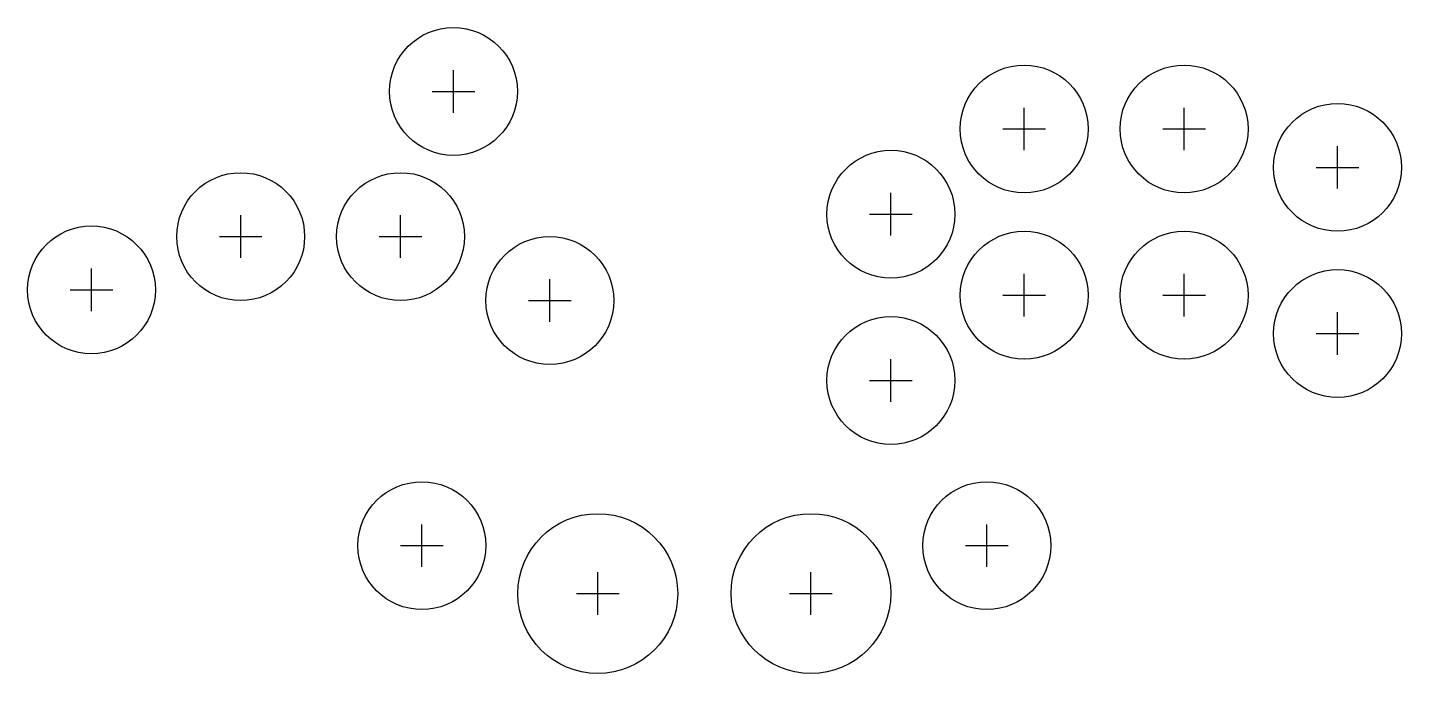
# Model space of a CAD drawing. Header units: millimetres. Extents: x -129 to 129, y -62 to 59.
import ezdxf

# ---------------------------------------------------------------- set-up
doc = ezdxf.new("R2010")
doc.units = ezdxf.units.MM
for name, color, linetype in [('BUTTONS_24', 1, 'Continuous'), ('BUTTONS_30', 5, 'Continuous'), ('REFERENCE', 8, 'Continuous')]:
    doc.layers.add(name, color=color, linetype=linetype)

msp = doc.modelspace()

# ---------------------------------------------------------------- linework, layer by layer
at = {"layer": 'BUTTONS_24'}
for centre in [(-48.981, 47.126), (58.1, 40.074), (88.1, 40.074), (116.9, 32.874), (33.1, 24.074), (-88.9, 19.874), (-58.9, 19.874), (-116.9, 9.874), (58.1, 8.874), (88.1, 8.874), (-30.9, 7.874), (116.9, 1.674), (33.1, -7.126), (-54.9, -38.126), (51.1, -38.126)]:
    msp.add_circle(centre, 12, dxfattribs=at)
at = {"layer": 'BUTTONS_30'}
for centre in [(-21.9, -47.126), (18.1, -47.126)]:
    msp.add_circle(centre, 15, dxfattribs=at)
at = {"layer": 'REFERENCE'}
for p, q in [((-48.981, 43.126), (-48.981, 51.126)), ((-52.981, 47.126), (-44.981, 47.126)), ((58.1, 36.074), (58.1, 44.074)), ((88.1, 36.074), (88.1, 44.074)), ((54.1, 40.074), (62.1, 40.074)), ((84.1, 40.074), (92.1, 40.074)), ((116.9, 28.874), (116.9, 36.874)), ((112.9, 32.874), (120.9, 32.874)), ((33.1, 20.074), (33.1, 28.074)), ((-88.9, 15.874), (-88.9, 23.874)), ((-58.9, 15.874), (-58.9, 23.874)), ((29.1, 24.074), (37.1, 24.074)), ((-92.9, 19.874), (-84.9, 19.874)), ((-62.9, 19.874), (-54.9, 19.874)), ((-116.9, 5.874), (-116.9, 13.874)), ((-30.9, 3.874), (-30.9, 11.874)), ((58.1, 4.874), (58.1, 12.874)), ((88.1, 4.874), (88.1, 12.874)), ((-120.9, 9.874), (-112.9, 9.874)), ((-34.9, 7.874), (-26.9, 7.874)), ((54.1, 8.874), (62.1, 8.874)), ((84.1, 8.874), (92.1, 8.874)), ((116.9, -2.326), (116.9, 5.674)), ((112.9, 1.674), (120.9, 1.674)), ((33.1, -11.126), (33.1, -3.126)), ((29.1, -7.126), (37.1, -7.126)), ((-54.9, -42.126), (-54.9, -34.126)), ((51.1, -42.126), (51.1, -34.126)), ((-58.9, -38.126), (-50.9, -38.126)), ((47.1, -38.126), (55.1, -38.126)), ((-21.9, -51.126), (-21.9, -43.126)), ((18.1, -51.126), (18.1, -43.126)), ((-25.9, -47.126), (-17.9, -47.126)), ((14.1, -47.126), (22.1, -47.126))]:
    msp.add_line(p, q, dxfattribs=at)

doc.saveas('drawing.dxf')
